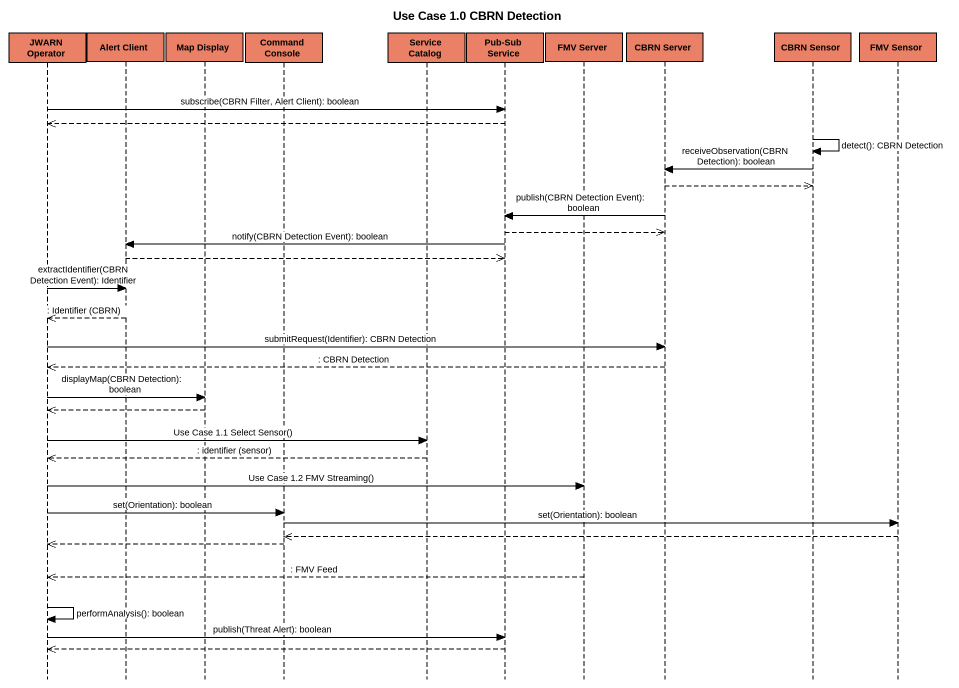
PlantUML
@startuml
title Use Case 1.0 CBRN Detection
hide footbox
participant "JWARN Operator" as JWARN_Operator #EA8066
participant "Alert Client" as Alert_Client #EA8066
participant "Map Display" as Map_Display #EA8066
participant "Command Console" as Command_Console #EA8066
participant "Service Catalog" as Service_Catalog #EA8066
participant "Pub-Sub Service" as Pub_Sub_Service #EA8066
participant "FMV Server" as FMV_Server #EA8066
participant "CBRN Server" as CBRN_Server #EA8066
participant "CBRN Sensor" as CBRN_Sensor #EA8066
participant "FMV Sensor" as FMV_Sensor #EA8066

JWARN_Operator -> Pub_Sub_Service : subscribe(CBRN Filter, Alert Client): boolean
Pub_Sub_Service -->> JWARN_Operator
CBRN_Sensor -> CBRN_Sensor : detect(): CBRN Detection
CBRN_Sensor -> CBRN_Server : receiveObservation(CBRN Detection): boolean
CBRN_Server -->> CBRN_Sensor
CBRN_Server -> Pub_Sub_Service : publish(CBRN Detection Event): boolean
Pub_Sub_Service -->> CBRN_Server
Pub_Sub_Service -> Alert_Client : notify(CBRN Detection Event): boolean
Alert_Client -->> Pub_Sub_Service
JWARN_Operator -> Alert_Client : extractIdentifier(CBRN Detection Event): Identifier
Alert_Client -->> JWARN_Operator : : Identifier (CBRN)
JWARN_Operator -> CBRN_Server : submitRequest(Identifier): CBRN Detection
CBRN_Server -->> JWARN_Operator : : CBRN Detection
JWARN_Operator -> Map_Display : displayMap(CBRN Detection): boolean
Map_Display -->> JWARN_Operator
JWARN_Operator -> Service_Catalog : Use Case 1.1 Select Sensor()
Service_Catalog -->> JWARN_Operator : : identifier (sensor)
JWARN_Operator -> FMV_Server : Use Case 1.2 FMV Streaming()
JWARN_Operator -> Command_Console : set(Orientation): boolean
Command_Console -> FMV_Sensor : set(Orientation): boolean
FMV_Sensor -->> Command_Console
Command_Console -->> JWARN_Operator
FMV_Server -->> JWARN_Operator : : FMV Feed
JWARN_Operator -> JWARN_Operator : performAnalysis(): boolean
JWARN_Operator -> Pub_Sub_Service : publish(Threat Alert): boolean
Pub_Sub_Service -->> JWARN_Operator
@enduml
